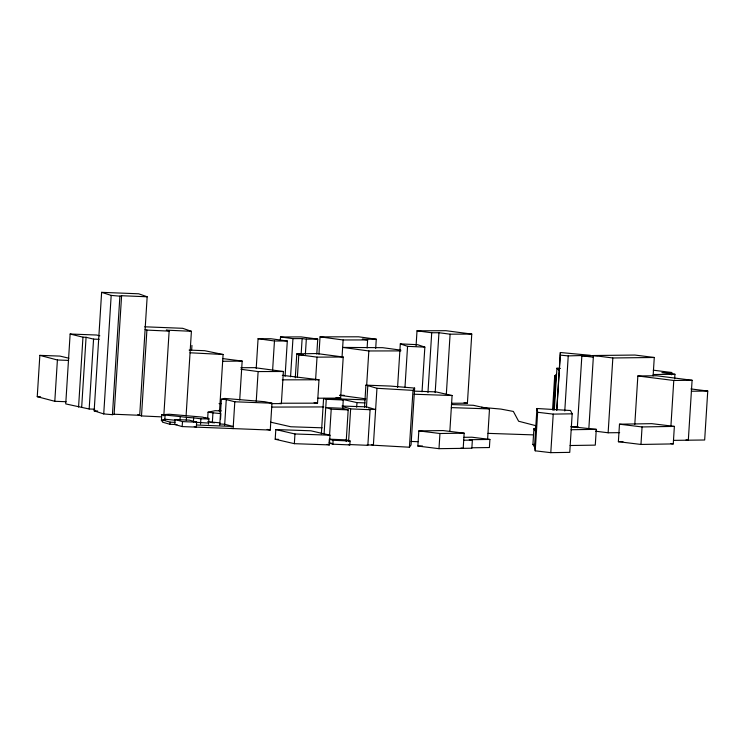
<?xml version="1.0" encoding="UTF-8"?>
<svg xmlns="http://www.w3.org/2000/svg" width="745" height="745" viewBox="0 0 745 745"><rect width="100%" height="100%" fill="white"/><g stroke="black" fill="none" stroke-linecap="round" stroke-linejoin="round"><path stroke-width="1.12" d="M560.296 355.123L560.342 352.506L590.422 355.318L568.239 355.887L560.296 355.123L556.832 410.234M66.044 401.713L54.804 401.304L37.25 396.675L39.848 355.365L59.935 356.091L68.913 358.215M54.804 401.304L57.402 359.993L39.848 355.365M99.811 335.809L96.58 335.017L70.132 334.03L65.737 403.911L89.167 408.996L94.717 409.201M78.57 407.049L82.965 337.168L70.132 334.03M81.68 407.161L86.075 337.289L82.965 337.168M89.167 408.996L93.563 339.115L86.075 337.289M137.806 414.63L139.706 415.3L114.134 414.239L112.439 414.676L103.732 413.922L94.168 410.849L101.627 292.338L138.738 293.8L147.165 296.78L139.706 415.3L141.503 415.933L161.507 416.865M103.732 413.922L111.182 295.402L101.627 292.338M112.439 414.676L119.889 296.165L121.593 295.718L147.165 296.78M114.134 414.239L121.593 295.718M141.503 415.933L146.905 330.091L145.107 329.458M161.386 421.046L161.777 414.732L169.376 414.248L202.482 417.116L208.879 418.923L208.553 424.175M175.475 420.273L164.831 419.212L162.689 420.022L162.559 422.182L170.009 424.296L176.975 424.603M163.807 415.812L169.134 331.125L166.293 330.128L191.409 331.301L186.082 415.999M164.766 420.32L165.092 415.067L161.777 414.732M170.009 424.296L170.149 422.136L162.689 420.022M194.231 426.578L196.335 427.164L196.652 422.192L189.267 420.124L175.112 419.537L174.796 424.51L182.18 426.578L270.267 430.051L271.962 403.203L264.689 401.704L224.701 398.426L221.377 399.255L219.756 424.985M180.001 419.724L180.206 416.576L165.092 415.067M182.18 426.578L182.488 421.605L175.112 419.537M186.306 420.543L186.511 417.396L180.206 416.576M191.651 350.029L191.94 345.41M193.402 422.052L193.663 417.852L186.511 417.396M200.554 424.082L200.88 418.82L193.663 417.852M207.65 418.699L208.06 412.19L215.193 410.681L220.734 410.961M214.597 422.815L212.334 422.592L212.949 412.832L208.06 412.19M219.477 411.957L223.09 354.49L204.717 350.709L189.128 350.085M220.539 419.044L220.883 413.615L212.949 412.832M224.645 425.339L226.266 399.609L221.377 399.255M226.266 399.609L234.805 401.779L233.12 428.636L230.978 428.086M239.713 399.981L242.162 361.074L222.718 358.587M256.215 368.309L258.077 338.714L270.919 338.733L287.309 341.005L285.084 376.29M256.233 401.387L258.115 371.569L240.868 369.269M272.596 370.582L274.458 340.987L258.077 338.714M280.288 340.456L280.502 336.982L301.101 336.898L317.733 339.096L316.783 354.136M275.194 439.252L275.808 429.558L310.833 430.787L329.979 435.201L329.374 444.905L294.349 443.675L275.194 439.252L278.583 439.373M271.022 403.641L281.368 403.613L283.389 371.504L254.65 367.667L240.868 367.704M290.55 376.812L292.953 338.63L280.502 336.982M295.29 377.836L296.799 353.866L316.821 353.54L343.221 357.023L340.633 398.119L317.864 398.212M297.367 377.557L298.801 354.732L303.196 354.713L296.799 353.866M294.349 443.675L294.955 433.972L275.808 429.558M301.11 354.788L302.135 338.593L292.953 338.63M305.376 354.182L306.325 339.143L302.135 338.593M315.591 379.959L317.025 357.134L298.801 354.732M318.953 354.154L320.043 336.87L358.587 336.805L376.272 339.199L375.694 348.418M280.781 403.241L317.528 403.157L319 379.764L282.327 375.322M321.356 433.851L323.581 398.482L340.214 399.096L343.259 399.99L342.681 409.117M324.112 433.562L326.273 399.264L323.581 398.482M350.076 441.003L333.108 440.276L329.327 439.168L346.295 439.895L350.076 441.003L349.833 444.914L332.866 444.188L329.085 443.079L329.299 439.69M329.579 435.173L331.218 409.182L325.751 407.571L342.728 408.297L348.185 409.899L346.192 441.543M332.866 444.188L333.108 440.276M342.002 357.684L343.119 339.971L320.043 336.87M348.613 441.049L350.634 408.893L342.84 406.602M356.678 407.236L356.976 402.617L340.847 398.994L365.059 399.823M367.108 348.008L367.62 339.934L362.275 339.217L376.272 339.199M364.538 407.189L365.916 385.146L390.343 386.068L414.63 388.08L411.054 444.933L409.415 447.224L367.183 444.867M366.67 385.156L368.831 350.96L342.644 347.421L382.669 347.682L400.819 350.131M366.419 407.645L367.806 385.603L365.916 385.146M341.955 406.053L366.475 406.844L375.62 409.536L368.384 409.228L370.088 409.722L367.853 445.324L348.399 444.495L349.833 444.914M367.806 385.603L376.961 388.285L373.385 445.137L371.345 444.542M397.569 387.409L400.307 343.883L417.61 344.684L424.846 347.133L422.033 391.805M404.963 387.568L407.562 346.341L400.307 343.883M409.415 447.224L412.991 390.38L414.63 388.08M416.073 345.801L417.014 330.827L445.901 330.687L471.762 334.077L467.413 403.185L451.451 403.269M471.706 447.792L489.4 447.54L489.903 439.438L469.238 439.727L472.367 440.109L471.855 448.22L438.991 448.676L417.871 446.059L418.83 430.899L443.042 430.563L464.154 433.171L463.204 448.341L460.978 448.062M427.956 392.652L431.718 332.764L438.954 332.726L450.101 334.188L471.762 334.077M435.182 392.615L438.954 332.726M438.991 448.676L439.95 433.506L464.154 433.171M446.339 394.077L450.101 334.188M449.84 431.42L452.094 395.521L435.974 391.889L414.09 391.144M487.584 439.522L489.502 408.912L473.364 405.289L451.396 404.544M534.51 447.047L536.94 408.502L570.484 410.514L572.179 413.82L569.757 452.364L550.797 452.662L535.227 450.818L534.51 447.047L532.926 444.392L533.914 428.692L536.232 428.831M535.385 429.027L535.59 425.646M535.227 450.818L537.648 412.274L536.94 408.502M552.557 410.011L554.718 375.573L555.425 377.79M550.797 452.662L553.218 414.118L572.179 413.82M553.405 409.936L555.519 376.374L555.854 377.352M553.814 409.815L556.04 374.39L556.468 375.657M554.317 409.946L556.943 368.198L560.417 368.412M556.729 409.908L560.342 352.506M564.775 410.998L568.239 355.887M577.328 427.732L581.864 355.765L597.835 355.589M588.811 429.185L593.439 355.523L634.908 355.048L654.278 357.488L653.114 375.908M570.754 426.68L596.279 429.344L595.283 445.128L570.102 445.519M595.581 431.197L608.134 432.78L612.837 357.972L654.278 357.488M618.378 441.692L619.486 424.194L651.754 423.654L674.365 426.401L673.266 443.908L640.97 444.448L618.378 441.692L622.988 441.617M634.805 424.38L637.85 375.974L656.559 375.75L692.096 380.267L688.324 440.193L686.033 439.904M640.97 444.448L642.069 426.941L674.365 426.401M671.599 374.828L671.739 372.519L653.281 370.19M670.882 426.578L673.778 380.481L692.096 380.267M674.644 378.898L674.942 374.269L661.905 372.63L671.739 372.519M690.922 388.927L707.75 391.041L704.668 439.997L673.443 440.37M571.527 426.866L578.176 426.689M571.098 429.735L596.279 429.344M464.023 437.315L471.911 437.213L489.903 439.438M463.707 440.23L472.367 440.109M417.871 446.059L422.49 445.994M653.207 374.521L674.942 374.269M691.407 391.237L707.75 391.041M608.134 432.78L619.644 432.649M222.839 361.278L242.162 361.074M219.039 403.622L221.312 403.604M306.325 339.143L317.733 339.096M317.025 357.134L343.221 357.023M271.525 407.087L323.749 406.928M343.119 339.971L367.62 339.934M368.831 350.96L400.791 350.904M258.115 371.569L283.389 371.504M282.253 379.848L319 379.764M344.088 395.297L339.636 395.306L365.814 398.845M274.458 340.987L287.309 341.005M200.88 418.82L208.879 418.923M208.619 423.067L195.469 422.266M322.138 427.816L290.811 426.764L270.575 422.154M488.077 433.367L533.336 434.884M414.099 394.226L452.094 395.521M356.976 402.617L365.041 402.896M451.33 407.617L489.502 408.912M294.955 433.972L329.979 435.201M411.128 441.459L418.038 441.701M93.563 339.115L99.113 339.32M57.402 359.993L68.642 360.403M37.25 396.675L40.593 396.796M234.805 401.779L271.962 403.203M144.735 326.794L182.683 328.303L191.409 331.301M94.168 410.849L97.651 410.989M196.475 425.004L233.25 426.466L224.711 424.296L219.822 423.933M182.488 421.605L196.652 422.192M326.273 399.264L343.259 399.99M350.634 408.893L370.088 409.722M331.218 409.182L348.185 409.899M329.085 443.079L331.348 443.173M170.149 422.136L174.935 422.35M146.905 330.091L169.134 331.125M407.562 346.341L424.846 347.133M190.059 352.785L223.09 354.49M204.232 418.085L208.786 418.317M376.961 388.285L412.991 390.38M532.926 444.392L535.245 444.532M111.182 295.402L119.889 296.165M207.725 421.745L219.84 422.815M481.466 407.319L500.966 409.098L513.361 411.445L518.613 421.232L536.335 425.814M537.648 412.274L553.218 414.118M619.486 424.194L642.069 426.941M671.003 443.629L673.266 443.908M418.83 430.899L439.95 433.506M593.439 355.523L612.837 357.972M581.864 355.765L593.337 357.209M637.85 375.974L673.778 380.481M279.44 403.371L281.368 403.613M417.014 330.827L431.718 332.764M464.042 402.747L467.413 403.185M210.379 422.341L212.334 422.592M336.042 397.513L340.633 398.119M314.092 402.691L317.528 403.157M267.157 429.418L270.267 430.051M218.862 410.355L221.107 410.868M327.12 444.383L329.374 444.905M556.943 368.198L559.206 370.516M533.914 428.692L535.497 431.355"/></g></svg>
